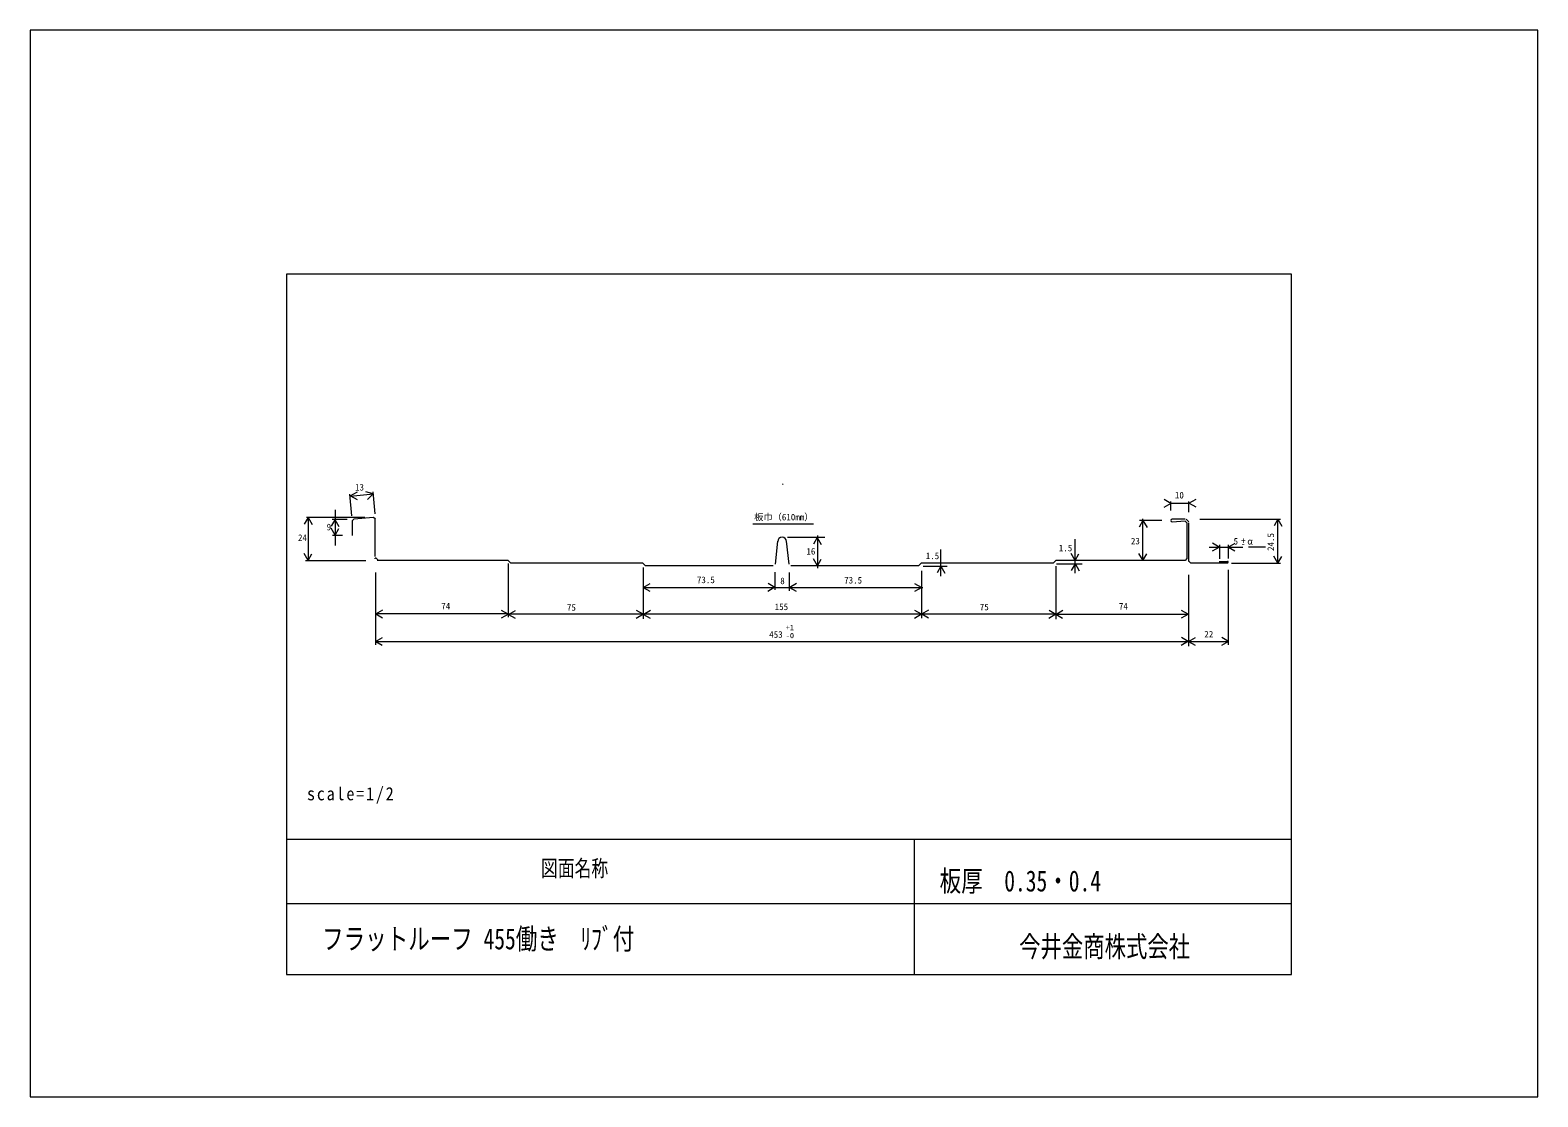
# Model space of a CAD drawing. Units: millimetres on the paper, with parts at other scales. Extents: x -210 to 210, y -148 to 148.
import ezdxf
from ezdxf.enums import TextEntityAlignment as Align

# ---------------------------------------------------------------- set-up
doc = ezdxf.new("R2010")
doc.units = ezdxf.units.MM
doc.layers.add('0-0_0', color=7, linetype='Continuous')
doc.layers.add('0-1_0', color=7, linetype='Continuous', lineweight=18)
doc.layers.add('0-2_レイヤ___1', color=3, linetype='Continuous', lineweight=18)
doc.styles.add('ＭＳ ゴシック', font='')
doc.styles.get('ＭＳ ゴシック').set_extended_font_data('MS Gothic')

msp = doc.modelspace()

# ---------------------------------------------------------------- linework, layer by layer
at = {"layer": '0-1_0'}
for p, q in [((141.296, -76.752), (-138.47, -76.752)), ((36.197, -76.752), (36.197, -114.508)), ((141.296, -94.691), (-138.47, -94.691))]:
    msp.add_line(p, q, dxfattribs=at)
for points in [[(-209.824, -148.375), (209.824, -148.375), (209.824, 148.375), (-209.824, 148.375)], [(-138.47, -114.375), (141.296, -114.375), (141.296, 80.462), (-138.47, 80.462)]]:
    msp.add_lwpolyline(points, close=True, dxfattribs=at)
at = {"layer": '0-2_レイヤ___1'}
for p, q in [((-120.271, 13.248), (-120.817, 19.296)), ((-120.778, 18.769), (-114.262, 19.355)), ((-120.715, 18.83), (-118.745, 19.968)), ((-120.683, 18.843), (-118.839, 17.779)), ((-114.366, 19.372), (-116.423, 19.923)), ((-114.337, 19.393), (-115.946, 17.784)), ((-113.833, 13.833), (-114.379, 19.959)), ((107.66, 16.722), (105.816, 17.787)), ((107.696, 14.743), (107.696, 17.292)), ((112.638, 14.326), (112.638, 17.266)), ((112.707, 16.783), (114.678, 17.921)), ((112.74, 16.796), (114.584, 15.732)), ((-132.454, 12.802), (-133.518, 10.958)), ((-116.662, 12.824), (-132.933, 12.824)), ((-132.467, 12.835), (-131.329, 10.865)), ((-132.464, 12.765), (-132.464, 0.85)), ((-124.973, 14.96), (-124.973, 4.991)), ((107.692, 16.735), (105.722, 15.598)), ((107.644, 16.759), (112.976, 16.759)), ((-124.926, 7.839), (-126.064, 9.81)), ((-124.997, 12.191), (-126.062, 10.347)), ((-121.549, 12.239), (-125.792, 12.239)), ((-125.01, 12.224), (-123.873, 10.253)), ((-124.939, 7.872), (-123.874, 9.716)), ((-8.713, 11.076), (8.21, 11.076)), ((99.917, 11.941), (98.852, 10.097)), ((105.177, 11.955), (98.954, 11.955)), ((99.903, 11.973), (101.041, 10.003)), ((99.912, 0.845), (99.912, 12.404)), ((115.739, 12.347), (138.184, 12.347)), ((137.471, 12.301), (136.406, 10.457)), ((137.423, 0.057), (137.423, 12.318)), ((137.458, 12.334), (138.596, 10.363)), ((-122.866, 7.8), (-125.695, 7.8)), ((0.971, 7.304), (11.331, 7.304)), ((9.264, 7.233), (8.199, 5.389)), ((9.25, 7.266), (10.388, 5.295)), ((9.289, 7.765), (9.289, -1.277)), ((81.026, -2.724), (81.026, 6.758)), ((118.304, 4.563), (127.694, 4.563)), ((121.186, 4.57), (119.216, 3.432)), ((121.154, 4.557), (119.309, 5.621)), ((121.178, 5.187), (121.178, 1.298)), ((123.65, 4.554), (125.621, 5.692)), ((123.662, 5.213), (123.662, 1.363)), ((123.683, 4.568), (125.527, 3.503)), ((129.281, 4.592), (133.986, 4.592)), ((-132.429, 0.834), (-133.566, 2.805)), ((-133.207, 0.85), (-116.358, 0.85)), ((-132.442, 0.867), (-131.377, 2.711)), ((9.303, -0.676), (8.165, 1.295)), ((9.29, -0.643), (10.355, 1.201)), ((43.66, -3.566), (43.66, 3.88)), ((81.048, 0.813), (79.91, 2.783)), ((81.034, 0.846), (82.099, 2.69)), ((99.926, 0.83), (98.788, 2.801)), ((99.913, 0.863), (100.977, 2.707)), ((124.547, 0.086), (138.155, 0.086)), ((137.495, 0.085), (136.357, 2.056)), ((137.482, 0.118), (138.547, 1.962)), ((-113.681, -2.544), (-113.681, -22.626)), ((-76.743, -0.042), (-76.743, -14.922)), ((-39.17, -1.074), (-39.17, -15.362)), ((-2.518, -2.404), (-2.518, -7.32)), ((1.462, -2.462), (1.462, -7.613)), ((38.26, -2.032), (38.26, -15.168)), ((38.754, -0.748), (45.372, -0.748)), ((43.684, -0.756), (42.619, -2.6)), ((43.671, -0.723), (44.808, -2.694)), ((75.692, -0.748), (75.692, -15.464)), ((75.89, -0.057), (83.001, -0.057)), ((81.033, -0.071), (79.969, -1.915)), ((81.02, -0.038), (82.158, -2.009)), ((112.543, -3.145), (112.543, -23.03)), ((123.669, -1.759), (123.669, -22.631)), ((-39.198, -6.672), (-37.228, -5.534)), ((-39.197, -6.64), (38.66, -6.64)), ((-39.165, -6.659), (-37.321, -7.723)), ((-2.518, -6.622), (-4.489, -7.76)), ((-2.551, -6.636), (-4.395, -5.571)), ((1.472, -6.652), (3.443, -5.515)), ((1.505, -6.639), (3.349, -7.704)), ((38.331, -6.685), (36.36, -7.823)), ((38.298, -6.699), (36.454, -5.634)), ((-76.809, -14), (-113.813, -14)), ((-113.595, -14.045), (-111.625, -12.907)), ((-113.563, -14.031), (-111.718, -15.096)), ((-76.721, -14.103), (-78.692, -15.24)), ((-76.754, -14.116), (-78.598, -13.051)), ((37.978, -14.13), (-77.115, -14.13)), ((-76.679, -14.176), (-74.708, -13.039)), ((-76.646, -14.163), (-74.802, -15.228)), ((-39.15, -14.125), (-41.12, -15.263)), ((-39.183, -14.138), (-41.027, -13.074)), ((-39.166, -14.157), (-37.196, -13.019)), ((-39.134, -14.144), (-37.29, -15.208)), ((38.263, -14.128), (36.292, -15.265)), ((38.23, -14.141), (36.386, -13.076)), ((75.74, -14.134), (38.022, -14.134)), ((38.362, -14.028), (40.333, -12.89)), ((38.395, -14.014), (40.239, -15.079)), ((75.679, -14.142), (73.708, -15.28)), ((75.646, -14.155), (73.802, -13.09)), ((75.641, -14.154), (77.612, -13.016)), ((75.674, -14.141), (77.518, -15.206)), ((75.677, -14.119), (112.26, -14.119)), ((112.542, -14.097), (110.572, -15.235)), ((112.509, -14.111), (110.665, -13.046)), ((-113.683, -21.683), (-111.713, -20.545)), ((112.527, -21.654), (110.683, -20.589)), ((112.568, -21.687), (114.538, -20.55)), ((123.686, -21.686), (121.841, -20.621)), ((-113.741, -21.676), (112.327, -21.676)), ((-113.65, -21.669), (-111.806, -22.734)), ((112.56, -21.64), (110.589, -22.778)), ((112.6, -21.658), (123.838, -21.658)), ((112.6, -21.674), (114.445, -22.739)), ((123.718, -21.672), (121.748, -22.81))]:
    msp.add_line(p, q, dxfattribs=at)
at = {"layer": '0-2_レイヤ___1', "color": 4}
for p, q in [((-114.294, 12.814), (-119.767, 12.336)), ((-113.732, 12.301), (-114.226, 12.794)), ((-120.223, 11.837), (-120.223, 7.798)), ((-119.707, 12.33), (-120.197, 11.84)), ((-113.75, 1.939), (-113.75, 12.316)), ((111.665, 12.339), (108.04, 12.339)), ((108.067, 11.59), (111.629, 11.838)), ((111.608, 11.83), (112.134, 11.305)), ((111.916, 12.304), (112.646, 11.574)), ((112.164, 11.339), (112.164, 1.343)), ((112.664, 0.594), (112.664, 11.339)), ((-1.785, 6.228), (-2.494, -0.211)), ((1.407, -0.211), (0.699, 6.228)), ((-113.75, 1.343), (-113.75, 1.448)), ((-113.719, 1.68), (-112.88, 0.841)), ((112.16, 1.366), (111.65, 0.857)), ((112.649, 0.692), (113.23, 0.112)), ((123.409, 0.094), (113.164, 0.094)), ((121.161, 0.594), (123.409, 0.594))]:
    msp.add_line(p, q, dxfattribs=at)
for points in [[(-2.991, -0.656), (-38.529, -0.656), (-39.279, 0.094), (-76.015, 0.094), (-76.764, 0.843), (-113.251, 0.843)], [(111.665, 0.843), (75.678, 0.843), (74.927, 0.094), (38.192, 0.094), (37.442, -0.656), (1.904, -0.656)]]:
    msp.add_lwpolyline(points, dxfattribs=at)
for centre, radius, start, end in [((-0.626, 23.263), 1.2, 279.46232, 289.53665), ((108.056, 11.963), 0.375, 91.54816, 271.54816), ((-0.52, 6.083), 1.242, 0.29998, 180.29998), ((123.407, 0.344), 0.248, 269.61024, 89.61024)]:
    msp.add_arc(centre, radius, start, end, dxfattribs=at)

# ---------------------------------------------------------------- texts
at = {"layer": '0-0_0', "style": 'ＭＳ ゴシック', "width": 0.75}
msp.add_text('フラットルーフ 455働き\u3000ﾘﾌﾞ付', height=5.86, dxfattribs=at).set_placement((-128.578, -109.099), align=Align.BOTTOM_LEFT)
at = {"layer": '0-1_0', "color": 6, "style": 'ＭＳ ゴシック', "width": 0.75}
msp.add_text('図面名称', height=4.567, dxfattribs=at).set_placement((-67.63, -88.446), align=Align.BOTTOM_LEFT)
at = {"layer": '0-1_0', "style": 'ＭＳ ゴシック', "width": 0.75}
for s, height, p in [('板厚\u30000.35・0.4', 5.86, (43.325, -93.002)), ('今井金商株式会社 ', 5.812, (65.454, -111.196))]:
    msp.add_text(s, height=height, dxfattribs=at).set_placement(p, align=Align.BOTTOM_LEFT)
at = {"layer": '0-2_レイヤ___1', "color": 4, "style": 'ＭＳ ゴシック'}
for s, height, p in [('13', 1.833, (-119.397, 19.746)), ('10', 1.833, (108.802, 17.537)), ('板巾（610mm）', 1.833, (-8.293, 11.438)), ('9', 1.833, (-127.298, 8.684)), ('24', 1.833, (-135.265, 5.721)), ('16', 1.833, (6.245, 1.924)), ('1.5', 1.833, (76.491, 2.848)), ('23', 1.833, (96.568, 4.766)), ('5\u3000α', 1.833, (125.139, 4.719)), ('+', 1.833, (127.185, 4.901)), ('-', 1.833, (127.169, 4.108)), ('1.5', 1.833, (39.455, 0.656)), ('73.5', 1.833, (-24.24, -6.023)), ('8', 1.833, (-1.042, -6.307)), ('73.5', 1.833, (16.748, -6.122)), ('74', 1.833, (-95.393, -13.335)), ('75', 1.833, (-60.418, -13.682)), ('155', 1.833, (-2.595, -13.51)), ('75', 1.833, (54.499, -13.56)), ('74', 1.833, (93.215, -13.362)), ('453', 1.833, (-4.113, -21.216)), ('+1', 1.466, (0.498, -18.999)), ('-0', 1.466, (0.498, -21.216)), ('22', 1.833, (116.999, -21.128))]:
    msp.add_text(s, height=height, dxfattribs=at).set_placement(p, align=Align.BOTTOM_LEFT)
msp.add_text('24.5', height=1.833, rotation=90, dxfattribs=at).set_placement((136.933, 3.493), align=Align.BOTTOM_LEFT)
at = {"layer": '0-2_レイヤ___1', "insert": (-132.768, -66.772), "char_height": 3.666, "attachment_point": 7, "style": 'ＭＳ ゴシック'}
msp.add_mtext('\\T1.22;\\W0.9;scale=1/2', dxfattribs=at)

doc.saveas('drawing.dxf')
